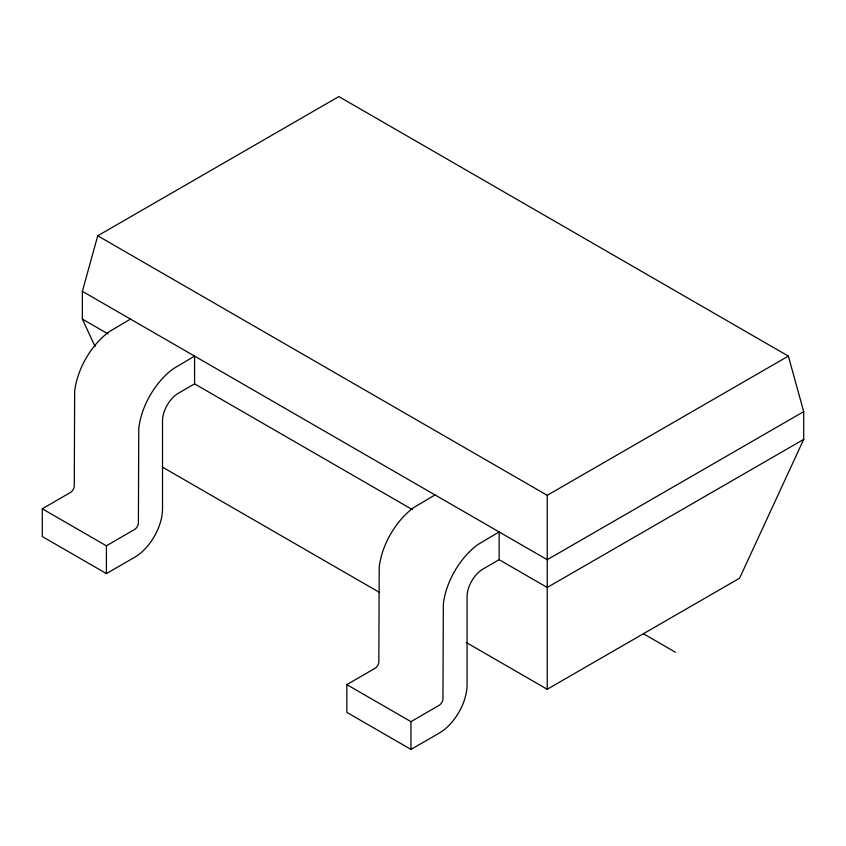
<?xml version="1.0" encoding="UTF-8"?>
<svg xmlns="http://www.w3.org/2000/svg" width="846" height="846" viewBox="0 0 846 846"><rect width="100%" height="100%" fill="white"/><g stroke="black" fill="none" stroke-linecap="round" stroke-linejoin="round"><path stroke-width="1.27" d="M95.09 346.606L82.369 319.079L82.369 291.32L97.724 235.791L338.844 96.581L788.356 356.103L803.7 411.632L803.7 439.391L739.584 578.209L547.225 689.268L466.167 642.463M130.464 319.079L109.197 331.695A56.745 32.761 -60 0 0 74.649 391.529L74.279 486.313A5.594 3.225 -60 0 1 70.863 492.213L42.3 508.806L42.3 536.565L106.416 573.588L134.472 557.387A39.667 22.905 -60 0 0 162.517 508.806L162.517 420.885A22.673 13.092 -60 0 1 178.548 393.115L194.58 383.862L412.235 509.525M42.3 508.806L106.416 545.818L134.99 529.226A5.594 3.225 -60 0 0 138.395 523.325L138.765 428.552A56.745 32.761 -60 0 1 173.314 368.719L194.58 356.103L194.58 383.862M435.024 494.921L413.757 507.537A56.745 32.761 -60 0 0 379.209 567.37L378.839 662.143A5.594 3.225 -60 0 1 375.423 668.044L346.86 684.636L346.86 712.406L410.976 749.419L439.032 733.228A39.667 22.905 -60 0 0 467.077 684.636L467.077 596.716A22.673 13.092 -60 0 1 483.108 568.956L499.14 559.703L547.225 587.462L803.7 439.391M97.724 235.791L547.225 495.312L788.356 356.103M803.7 411.632L547.225 559.703L82.369 291.32M346.86 684.636L410.976 721.659L439.55 705.067A5.594 3.225 -60 0 0 442.955 699.166L443.325 604.382A56.745 32.761 -60 0 1 477.874 544.549L499.14 531.933L499.14 559.703M643.404 633.739L675.468 652.245M82.369 319.079L108.098 333.937M162.474 467.129L379.399 592.369M547.225 495.312L547.225 689.268M410.976 721.659L410.976 749.419M106.416 545.818L106.416 573.588"/></g></svg>
